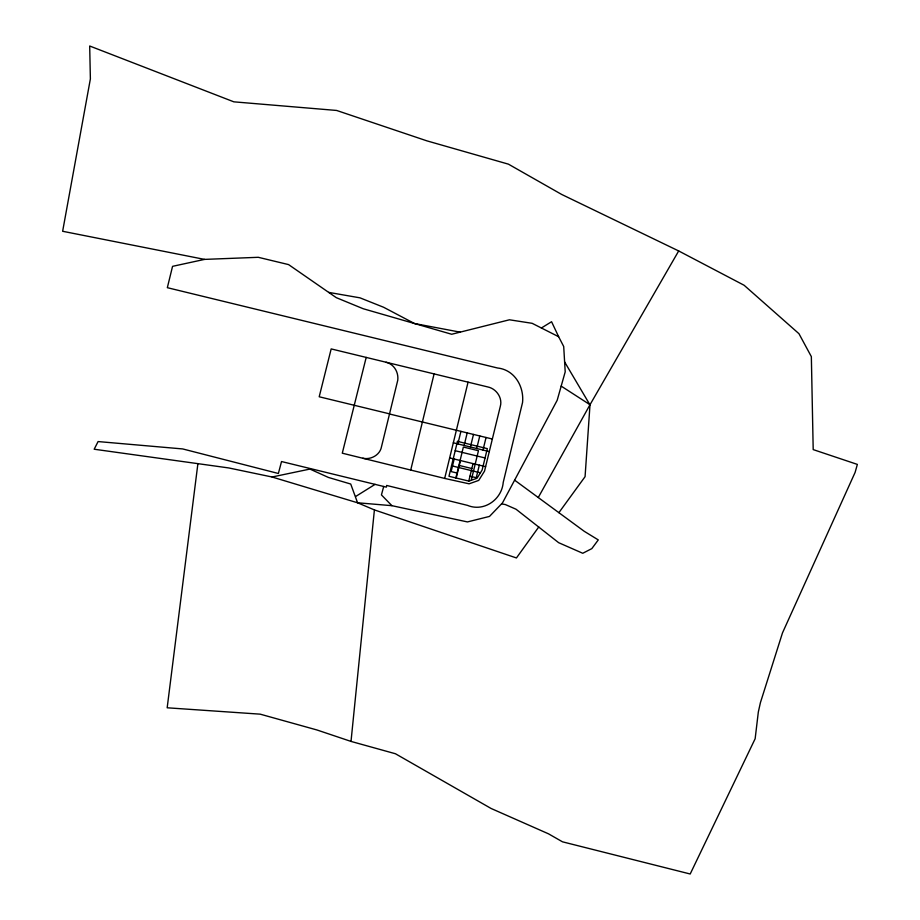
<?xml version="1.0" encoding="UTF-8"?>
<svg xmlns="http://www.w3.org/2000/svg" width="920" height="920" viewBox="0 0 920 920"><rect width="100%" height="100%" fill="white"/><g stroke="black" fill="none" stroke-linecap="round" stroke-linejoin="round"><path stroke-width="1.38" d="M204.55 259.394L62.64 231.276L90.379 78.901L89.688 46L233.841 101.832L336.639 110.457L426.822 140.829L508.415 164.151L561.625 194.419L678.684 250.953L744.142 285.28L798.962 333.695L811.348 356.626L813.199 449.604L857.359 464.404L855.106 472.409L782.494 632.868L760.414 702.65L758.321 712.045L755.147 738.737L690.195 874L562.499 841.823L548.515 833.831L491.119 808.484L395.428 753.744L351.014 741.416L374.405 509.91L357.57 502.78L272.067 476.997L228.769 467.947L94.173 449.224L98.095 441.565L182.712 448.937L278.369 473.489L281.531 461.541L386.377 487.128L386.664 485.449L467.475 505.367C483.874 512.21 501.814 499.629 503.228 482.367L522.537 402.546C524.262 386.596 514.51 369.725 497.536 368L167.336 287.684L172.558 266.34L204.55 259.394L258.267 257.301L288.57 264.592L336.306 297.666L363.216 308.74L451.685 334.259L509.438 319.792L532.139 323.311L558.635 336.709L563.707 346.518L565.202 371.875L557.186 400.269L502.504 502.883L489.497 516.419L467.44 521.928L391.909 505.678L357.57 502.78L350.727 484.035L328.428 477.445L309.925 469.073L272.067 476.997M197.903 463.611L167.175 707.79L260.188 714.161L316.917 729.962L351.014 741.416M434.091 373.899L410.722 470.051M468.061 382.156L444.671 478.423L342.286 453.192L366.195 357.409M454.181 459.011L451.122 471.58L457.401 473.121M457.849 443.934L460.909 431.353M455.848 477.94L463.369 447.051L478.457 450.719L471.247 480.309M456.205 478.032L460.471 460.541M464.14 445.464L467.199 432.894M470.419 446.993L473.489 434.424M468.786 481.091L473.041 463.599M476.709 448.523L479.768 435.953M479.32 465.14L476.261 477.71L469.982 476.18M483 450.053L486.059 437.483M383.709 486.484L381.432 494.914L391.909 505.678M538.257 497.524L590.007 404.719L678.684 250.953M538.775 526.953L516.442 557.957L374.405 509.91M558.889 512.67L585.074 476.675L590.007 404.719L561.177 386.112M355.822 496.386L375.072 484.368M541.397 327.991L551.574 321.724L558.635 336.709M362.859 458.252C370.829 460.011 380.109 454.986 381.512 446.683L389.539 413.85L319.205 396.773L331.177 348.91L487.864 386.963C496.294 388.688 502.745 397.877 500.307 406.375L484.529 471.109L478.722 480.401L469.096 483.816L444.671 478.423M328.681 292.387L359.996 297.839L383.571 307.245L414.506 323.529L460.126 332.143M501.561 503.872L505.356 504.562L516.016 509.22L558.647 542.685L582.751 553.276L591.813 548.63L598.276 539.913L584.269 531.323L514.613 480.159M492.338 439.012L389.505 414L397.762 380.213C398.728 372.324 394.082 364.159 386.089 362.25M453.341 442.83L489.291 451.582M455.204 450.697L485.058 457.964M449.661 457.918L485.61 466.67M459.264 465.462L471.845 468.522M451.524 465.773L480.412 472.811M564.615 361.94L589.778 404.547M457.47 441.37L448.971 476.272L468.935 481.125L477.008 478.262L482.103 470.097L487.335 448.638L457.47 441.37"/></g></svg>
